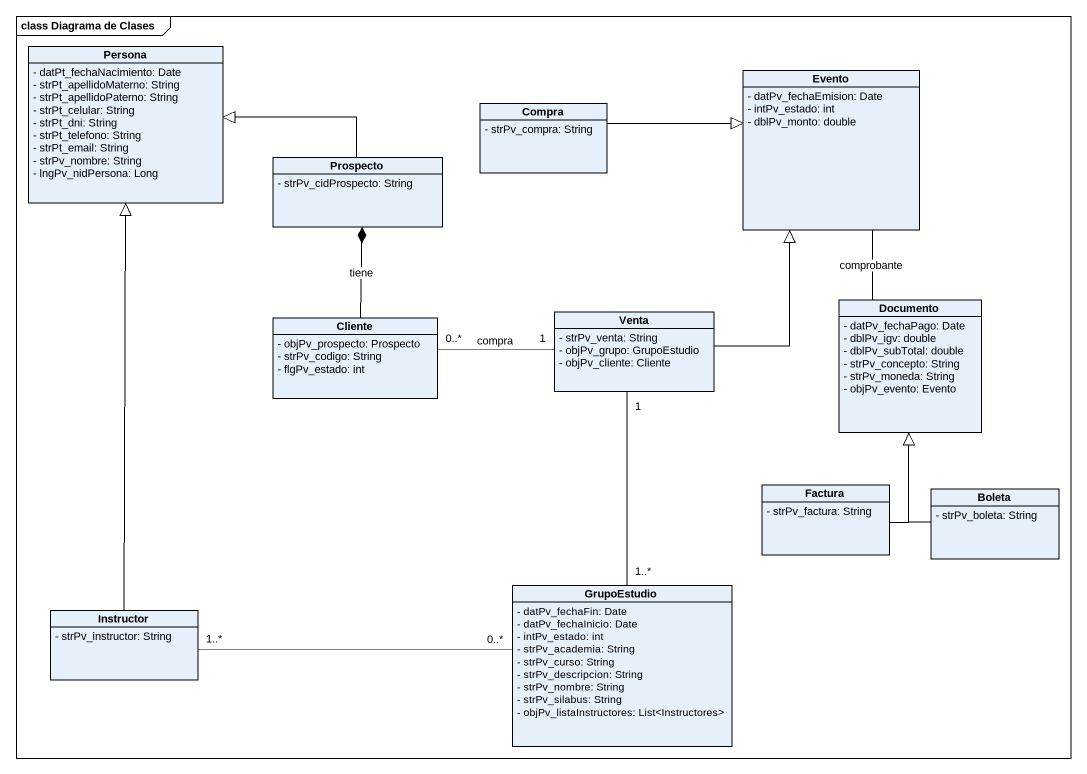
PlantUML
@startuml
mainframe class Diagrama de Clases
hide circle
hide empty members
skinparam classAttributeIconSize 0
class Persona {
  - datPt_fechaNacimiento: Date
  - strPt_apellidoMaterno: String
  - strPt_apellidoPaterno: String
  - strPt_celular: String
  - strPt_dni: String
  - strPt_telefono: String
  - strPt_email: String
  - strPv_nombre: String
  - lngPv_nidPersona: Long
}
class Evento {
  - datPv_fechaEmision: Date
  - intPv_estado: int
  - dblPv_monto: double
}
class Compra {
  - strPv_compra: String
}
class Prospecto {
  - strPv_cidProspecto: String
}
class Documento {
  - datPv_fechaPago: Date
  - dblPv_igv: double
  - dblPv_subTotal: double
  - strPv_concepto: String
  - strPv_moneda: String
  - objPv_evento: Evento
}
class Cliente {
  - objPv_prospecto: Prospecto
  - strPv_codigo: String
  - flgPv_estado: int
}
class Venta {
  - strPv_venta: String
  - objPv_grupo: GrupoEstudio
  - objPv_cliente: Cliente
}
class Factura {
  - strPv_factura: String
}
class Boleta {
  - strPv_boleta: String
}
class Instructor {
  - strPv_instructor: String
}
class GrupoEstudio {
  - datPv_fechaFin: Date
  - datPv_fechaInicio: Date
  - intPv_estado: int
  - strPv_academia: String
  - strPv_curso: String
  - strPv_descripcion: String
  - strPv_nombre: String
  - strPv_silabus: String
  - objPv_listaInstructores: List<Instructores>
}
Evento -- Documento : comprobante
Compra -right-|> Evento
Prospecto -left-|> Persona
Cliente -up-* Prospecto : tiene
Cliente "0..*" -right- "1" Venta : compra
Venta -up-|> Evento
Factura -up-|> Documento
Boleta -up-|> Documento
Instructor -up-|> Persona
Instructor "1..*" -right- "0..*" GrupoEstudio
GrupoEstudio "1..*" -up- "1" Venta
@enduml
